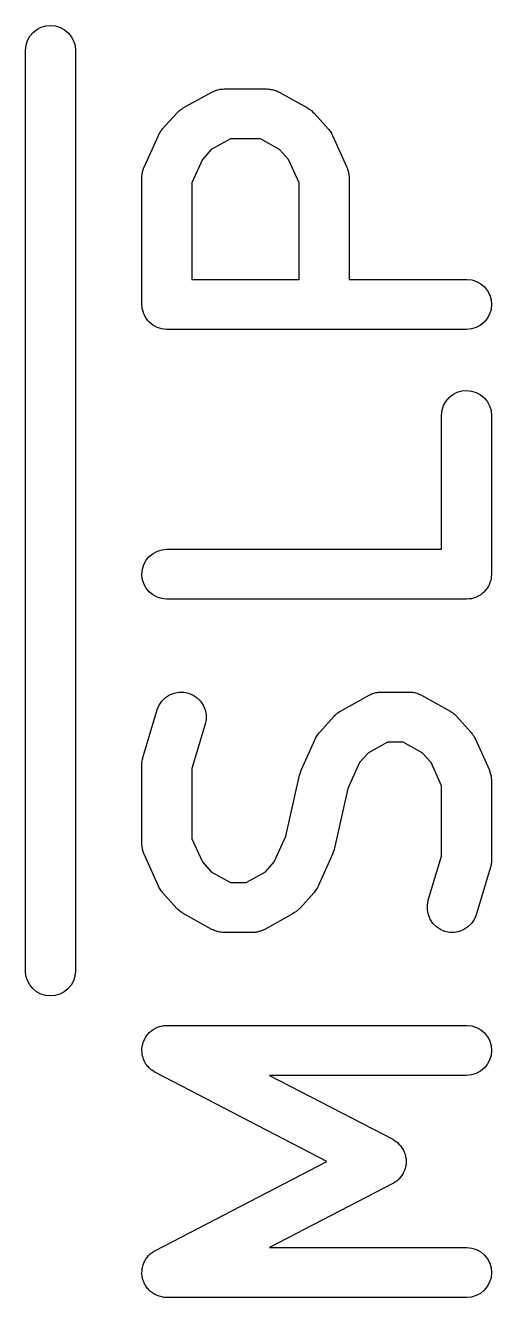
# Model space of a CAD drawing. Extents: x 153.1 to 192.9, y -117.1 to -78.2.
# Drawn here: x 181.282 to 182.682, y -82.039 to -78.223 of the extents above; entities that cross this region are included whole.
import ezdxf

# ---------------------------------------------------------------- set-up
doc = ezdxf.new("R2010")
doc.units = 0
doc.layers.add('BLACK', color=7, linetype='CONTINUOUS')

msp = doc.modelspace()

# ---------------------------------------------------------------- linework, layer by layer
at = {"layer": 'BLACK', "linetype": 'CONTINUOUS'}
for p, q in [((181.305, -78.244), (181.316, -78.2349)), ((181.316, -78.2349), (181.329, -78.2281)), ((181.329, -78.2281), (181.343, -78.2239)), ((181.343, -78.2239), (181.358, -78.2226)), ((181.358, -78.2226), (181.372, -78.2242)), ((181.372, -78.2242), (181.386, -78.2285)), ((181.386, -78.2285), (181.399, -78.2354)), ((181.399, -78.2354), (181.41, -78.2448)), ((181.284, -78.282), (181.288, -78.2681)), ((181.288, -78.2681), (181.295, -78.2552)), ((181.295, -78.2552), (181.305, -78.244)), ((181.41, -78.2448), (181.419, -78.2561)), ((181.419, -78.2561), (181.426, -78.269)), ((181.426, -78.269), (181.431, -78.2831)), ((181.282, -78.2966), (181.284, -78.282)), ((181.282, -78.2976), (181.282, -78.2966)), ((181.282, -81.0595), (181.282, -78.2976)), ((181.431, -78.2831), (181.432, -78.2976)), ((181.432, -78.2976), (181.432, -81.0595)), ((181.756, -78.4702), (181.842, -78.4225)), ((181.842, -78.4225), (181.843, -78.422)), ((181.843, -78.422), (181.847, -78.4206)), ((181.847, -78.4206), (181.85, -78.4188)), ((181.85, -78.4188), (181.853, -78.4177)), ((181.853, -78.4177), (181.857, -78.4164)), ((181.857, -78.4164), (181.86, -78.4156)), ((181.86, -78.4156), (181.864, -78.4145)), ((181.864, -78.4145), (181.867, -78.4142)), ((181.867, -78.4142), (181.871, -78.4135)), ((181.871, -78.4135), (181.875, -78.4135)), ((181.875, -78.4135), (181.879, -78.4131)), ((181.879, -78.4131), (182.007, -78.4131)), ((182.007, -78.4131), (182.008, -78.4131)), ((182.008, -78.4131), (182.012, -78.4135)), ((182.012, -78.4135), (182.016, -78.4136)), ((182.016, -78.4136), (182.019, -78.4143)), ((182.019, -78.4143), (182.023, -78.4147)), ((182.023, -78.4147), (182.026, -78.4159)), ((182.026, -78.4159), (182.03, -78.4167)), ((182.03, -78.4167), (182.033, -78.4181)), ((182.033, -78.4181), (182.037, -78.4192)), ((182.037, -78.4192), (182.04, -78.421)), ((182.04, -78.421), (182.044, -78.4225)), ((182.044, -78.4225), (182.129, -78.4702)), ((181.753, -78.4727), (181.756, -78.4702)), ((182.129, -78.4702), (182.13, -78.4707)), ((182.13, -78.4707), (182.134, -78.4733)), ((181.694, -78.5332), (181.737, -78.4855)), ((181.737, -78.4855), (181.738, -78.4848)), ((181.738, -78.4848), (181.741, -78.4817)), ((181.741, -78.4817), (181.744, -78.4785)), ((181.744, -78.4785), (181.747, -78.4769)), ((181.747, -78.4769), (181.749, -78.475)), ((181.749, -78.475), (181.753, -78.4727)), ((182.134, -78.4733), (182.138, -78.4757)), ((182.138, -78.4757), (182.14, -78.4775)), ((182.14, -78.4775), (182.142, -78.4792)), ((182.142, -78.4792), (182.145, -78.4825)), ((182.145, -78.4825), (182.149, -78.4855)), ((182.149, -78.4855), (182.191, -78.5332)), ((181.684, -78.5484), (181.686, -78.5449)), ((181.686, -78.5449), (181.688, -78.5421)), ((181.688, -78.5421), (181.689, -78.539)), ((181.689, -78.539), (181.692, -78.5362)), ((181.692, -78.5362), (181.694, -78.5332)), ((182.191, -78.5332), (182.192, -78.5339)), ((182.192, -78.5339), (182.194, -78.537)), ((182.194, -78.537), (182.197, -78.5399)), ((182.197, -78.5399), (182.199, -78.543)), ((182.199, -78.543), (182.201, -78.5458)), ((182.201, -78.5458), (182.202, -78.5493)), ((181.639, -78.6478), (181.682, -78.5526)), ((181.682, -78.5516), (181.684, -78.5484)), ((181.682, -78.5526), (181.682, -78.5516)), ((181.898, -78.5631), (181.84, -78.5952)), ((181.988, -78.5631), (181.898, -78.5631)), ((182.045, -78.5952), (181.988, -78.5631)), ((182.202, -78.5493), (182.204, -78.5526)), ((182.204, -78.5526), (182.247, -78.6478)), ((181.84, -78.5952), (181.814, -78.6248)), ((182.072, -78.6248), (182.045, -78.5952)), ((181.634, -78.6617), (181.636, -78.6553)), ((181.634, -78.6623), (181.634, -78.6617)), ((181.636, -78.6553), (181.638, -78.649)), ((181.638, -78.649), (181.639, -78.6484)), ((181.639, -78.6484), (181.639, -78.6478)), ((181.814, -78.6248), (181.782, -78.6947)), ((182.104, -78.6947), (182.072, -78.6248)), ((182.247, -78.6478), (182.247, -78.6488)), ((182.247, -78.6488), (182.248, -78.6494)), ((182.248, -78.6494), (182.248, -78.65)), ((182.248, -78.65), (182.25, -78.6564)), ((182.25, -78.6564), (182.252, -78.6627)), ((181.632, -78.6762), (181.633, -78.6696)), ((181.632, -78.6769), (181.632, -78.6762)), ((181.632, -78.6775), (181.632, -78.6769)), ((181.632, -78.6786), (181.632, -78.6775)), ((181.632, -79.0595), (181.632, -78.6786)), ((181.633, -78.6696), (181.634, -78.663)), ((181.634, -78.663), (181.634, -78.6623)), ((181.782, -78.6947), (181.782, -78.9845)), ((182.104, -78.9845), (182.104, -78.6947)), ((182.252, -78.6627), (182.252, -78.6634)), ((182.252, -78.6634), (182.252, -78.664)), ((182.252, -78.664), (182.253, -78.6706)), ((182.253, -78.6706), (182.254, -78.6772)), ((182.254, -78.6772), (182.254, -78.6779)), ((182.254, -78.6779), (182.254, -78.6786)), ((182.254, -78.6786), (182.254, -78.9845)), ((181.782, -78.9845), (182.104, -78.9845)), ((182.254, -78.9845), (182.607, -78.9845)), ((182.607, -78.9845), (182.608, -78.9845)), ((182.608, -78.9845), (182.623, -78.9862)), ((182.623, -78.9862), (182.637, -78.9906)), ((182.637, -78.9906), (182.65, -78.9976)), ((182.65, -78.9976), (182.661, -79.007)), ((182.661, -79.007), (182.67, -79.0185)), ((182.67, -79.0185), (182.677, -79.0314)), ((182.677, -79.0314), (182.681, -79.0455)), ((181.633, -79.0666), (181.632, -79.0595)), ((181.633, -79.0736), (181.633, -79.0666)), ((181.634, -79.0738), (181.633, -79.0736)), ((181.634, -79.0741), (181.634, -79.0738)), ((181.636, -79.0808), (181.634, -79.0741)), ((181.638, -79.0876), (181.636, -79.0808)), ((182.681, -79.0746), (182.676, -79.0886)), ((182.681, -79.0455), (182.682, -79.06)), ((182.682, -79.06), (182.681, -79.0746)), ((181.638, -79.0879), (181.638, -79.0876)), ((181.638, -79.0881), (181.638, -79.0879)), ((181.641, -79.0943), (181.638, -79.0881)), ((181.644, -79.1006), (181.641, -79.0943)), ((181.645, -79.1008), (181.644, -79.1006)), ((181.645, -79.101), (181.645, -79.1008)), ((181.649, -79.1065), (181.645, -79.101)), ((181.654, -79.112), (181.649, -79.1065)), ((181.654, -79.1122), (181.654, -79.112)), ((181.654, -79.1124), (181.654, -79.1122)), ((181.659, -79.1169), (181.654, -79.1124)), ((181.665, -79.1214), (181.659, -79.1169)), ((182.66, -79.1127), (182.649, -79.122)), ((182.669, -79.1015), (182.66, -79.1127)), ((182.676, -79.0886), (182.669, -79.1015)), ((181.665, -79.1215), (181.665, -79.1214)), ((181.665, -79.1217), (181.665, -79.1215)), ((181.671, -79.125), (181.665, -79.1217)), ((181.678, -79.1285), (181.671, -79.125)), ((181.678, -79.1287), (181.678, -79.1285)), ((181.678, -79.1285), (181.678, -79.1285)), ((181.685, -79.1308), (181.678, -79.1287)), ((181.692, -79.1329), (181.685, -79.1308)), ((181.692, -79.133), (181.692, -79.1329)), ((181.692, -79.1329), (181.692, -79.1329)), ((181.699, -79.1337), (181.692, -79.133)), ((181.706, -79.1345), (181.699, -79.1337)), ((181.707, -79.1345), (181.706, -79.1345)), ((182.607, -79.1345), (181.707, -79.1345)), ((181.707, -79.1345), (181.707, -79.1345)), ((181.707, -79.1345), (181.707, -79.1345)), ((181.707, -79.1345), (181.707, -79.1345)), ((182.622, -79.1331), (182.607, -79.1345)), ((182.636, -79.1289), (182.622, -79.1331)), ((182.649, -79.122), (182.636, -79.1289)), ((182.545, -79.3505), (182.555, -79.3393)), ((182.555, -79.3393), (182.566, -79.3301)), ((182.566, -79.3301), (182.579, -79.3233)), ((182.579, -79.3233), (182.593, -79.3192)), ((182.593, -79.3192), (182.608, -79.3179)), ((182.608, -79.3179), (182.622, -79.3194)), ((182.622, -79.3194), (182.636, -79.3237)), ((182.636, -79.3237), (182.649, -79.3307)), ((182.649, -79.3307), (182.66, -79.34)), ((182.66, -79.34), (182.67, -79.3514)), ((182.532, -79.3918), (182.534, -79.3773)), ((182.534, -79.3773), (182.538, -79.3633)), ((182.538, -79.3633), (182.545, -79.3505)), ((182.67, -79.3514), (182.676, -79.3643)), ((182.676, -79.3643), (182.681, -79.3783)), ((182.681, -79.3783), (182.682, -79.3929)), ((182.532, -79.3929), (182.532, -79.3918)), ((182.532, -79.794), (182.532, -79.3929)), ((182.682, -79.3929), (182.682, -79.869)), ((181.654, -79.8158), (181.666, -79.8066)), ((181.666, -79.8066), (181.679, -79.7997)), ((181.679, -79.7997), (181.693, -79.7955)), ((181.693, -79.7955), (181.707, -79.794)), ((181.707, -79.794), (182.532, -79.794)), ((181.634, -79.854), (181.638, -79.84)), ((181.638, -79.84), (181.645, -79.8271)), ((181.645, -79.8271), (181.654, -79.8158)), ((181.632, -79.8685), (181.634, -79.854)), ((181.633, -79.8831), (181.632, -79.8685)), ((181.638, -79.8971), (181.633, -79.8831)), ((182.682, -79.8701), (182.681, -79.8771)), ((182.681, -79.8771), (182.681, -79.8841)), ((182.682, -79.869), (182.682, -79.8696)), ((182.682, -79.8696), (182.682, -79.8696)), ((182.682, -79.8696), (182.682, -79.8696)), ((182.682, -79.8696), (182.682, -79.8701)), ((181.644, -79.9101), (181.638, -79.8971)), ((181.654, -79.9215), (181.644, -79.9101)), ((181.665, -79.9309), (181.654, -79.9215)), ((182.664, -79.9168), (182.66, -79.9223)), ((182.669, -79.9114), (182.664, -79.9168)), ((182.673, -79.9048), (182.669, -79.911)), ((182.669, -79.911), (182.669, -79.9112)), ((182.669, -79.9112), (182.669, -79.9114)), ((182.676, -79.8986), (182.673, -79.9048)), ((182.678, -79.8913), (182.676, -79.8981)), ((182.676, -79.8981), (182.676, -79.8983)), ((182.676, -79.8983), (182.676, -79.8986)), ((182.681, -79.8846), (182.678, -79.8913)), ((182.681, -79.8841), (182.681, -79.8844)), ((182.681, -79.8844), (182.681, -79.8846)), ((181.678, -79.938), (181.665, -79.9309)), ((181.692, -79.9424), (181.678, -79.938)), ((181.706, -79.944), (181.692, -79.9424)), ((181.707, -79.944), (181.706, -79.944)), ((182.607, -79.944), (181.707, -79.944)), ((182.614, -79.9434), (182.607, -79.944)), ((182.621, -79.9427), (182.614, -79.9434)), ((182.622, -79.9426), (182.621, -79.9426)), ((182.621, -79.9426), (182.621, -79.9427)), ((182.628, -79.9406), (182.622, -79.9426)), ((182.635, -79.9386), (182.628, -79.9406)), ((182.636, -79.9384), (182.635, -79.9385)), ((182.635, -79.9385), (182.635, -79.9386)), ((182.642, -79.9351), (182.636, -79.9384)), ((182.648, -79.9318), (182.642, -79.9351)), ((182.649, -79.9315), (182.648, -79.9316)), ((182.648, -79.9316), (182.648, -79.9318)), ((182.654, -79.927), (182.649, -79.9315)), ((182.66, -79.9226), (182.654, -79.927)), ((182.66, -79.9223), (182.66, -79.9224)), ((182.66, -79.9224), (182.66, -79.9226)), ((181.715, -80.2312), (181.729, -80.2257)), ((181.729, -80.2257), (181.743, -80.2229)), ((181.743, -80.2229), (181.758, -80.223)), ((181.758, -80.223), (181.772, -80.2259)), ((181.772, -80.2259), (181.786, -80.2316)), ((182.325, -80.2273), (182.328, -80.2259)), ((182.328, -80.2259), (182.332, -80.2252)), ((182.332, -80.2252), (182.335, -80.224)), ((182.335, -80.224), (182.339, -80.2237)), ((182.339, -80.2237), (182.342, -80.223)), ((182.342, -80.223), (182.346, -80.223)), ((182.346, -80.223), (182.35, -80.2226)), ((182.35, -80.2226), (182.436, -80.2226)), ((182.436, -80.2226), (182.437, -80.2226)), ((182.437, -80.2226), (182.441, -80.2231)), ((182.441, -80.2231), (182.444, -80.2231)), ((182.444, -80.2231), (182.448, -80.2239)), ((182.448, -80.2239), (182.451, -80.2243)), ((182.451, -80.2243), (182.455, -80.2254)), ((182.455, -80.2254), (182.459, -80.2262)), ((182.459, -80.2262), (182.462, -80.2276)), ((181.678, -80.2751), (181.684, -80.2616)), ((181.684, -80.2616), (181.692, -80.2495)), ((181.692, -80.2495), (181.703, -80.2393)), ((181.703, -80.2393), (181.715, -80.2312)), ((181.786, -80.2316), (181.798, -80.2397)), ((181.798, -80.2397), (181.808, -80.2501)), ((181.808, -80.2501), (181.816, -80.2623)), ((181.816, -80.2623), (181.822, -80.2758)), ((182.228, -80.2797), (182.314, -80.2321)), ((182.314, -80.2316), (182.318, -80.2301)), ((182.314, -80.2321), (182.314, -80.2316)), ((182.318, -80.2301), (182.321, -80.2283)), ((182.321, -80.2283), (182.325, -80.2273)), ((182.462, -80.2276), (182.465, -80.2287)), ((182.465, -80.2287), (182.469, -80.2305)), ((182.469, -80.2305), (182.472, -80.2321)), ((182.472, -80.2321), (182.558, -80.2797)), ((181.635, -80.4189), (181.678, -80.2761)), ((181.678, -80.2761), (181.678, -80.2751)), ((181.822, -80.2758), (181.825, -80.2902)), ((181.825, -80.2902), (181.825, -80.3048)), ((182.166, -80.3427), (182.209, -80.2951)), ((182.209, -80.2943), (182.213, -80.2913)), ((182.209, -80.2951), (182.209, -80.2943)), ((182.213, -80.2913), (182.216, -80.288)), ((182.216, -80.288), (182.218, -80.2864)), ((182.218, -80.2864), (182.22, -80.2846)), ((182.22, -80.2846), (182.224, -80.2823)), ((182.224, -80.2823), (182.228, -80.2797)), ((182.558, -80.2797), (182.559, -80.2802)), ((182.559, -80.2802), (182.562, -80.2828)), ((182.562, -80.2828), (182.566, -80.2852)), ((182.566, -80.2852), (182.568, -80.2871)), ((182.568, -80.2871), (182.571, -80.2887)), ((182.571, -80.2887), (182.574, -80.292)), ((182.574, -80.292), (182.577, -80.2951)), ((182.577, -80.2951), (182.62, -80.3427)), ((181.822, -80.3192), (181.782, -80.4515)), ((181.825, -80.3048), (181.822, -80.3192)), ((182.11, -80.4573), (182.153, -80.3621)), ((182.153, -80.3611), (182.155, -80.3579)), ((182.153, -80.3621), (182.153, -80.3611)), ((182.155, -80.3579), (182.157, -80.3545)), ((182.157, -80.3545), (182.159, -80.3516)), ((182.159, -80.3516), (182.161, -80.3485)), ((182.161, -80.3485), (182.163, -80.3457)), ((182.163, -80.3457), (182.166, -80.3427)), ((182.369, -80.3726), (182.312, -80.4047)), ((182.416, -80.3726), (182.369, -80.3726)), ((182.474, -80.4047), (182.416, -80.3726)), ((182.62, -80.3427), (182.621, -80.3435)), ((182.621, -80.3435), (182.623, -80.3465)), ((182.623, -80.3465), (182.625, -80.3494)), ((182.625, -80.3494), (182.627, -80.3525)), ((182.627, -80.3525), (182.629, -80.3554)), ((182.629, -80.3554), (182.631, -80.3588)), ((182.631, -80.3588), (182.633, -80.3621)), ((182.633, -80.3621), (182.676, -80.4573)), ((182.312, -80.4047), (182.285, -80.4343)), ((182.501, -80.4343), (182.474, -80.4047)), ((181.632, -80.4333), (181.633, -80.4291)), ((181.632, -80.4364), (181.632, -80.4333)), ((181.632, -80.4394), (181.632, -80.4364)), ((181.632, -80.4405), (181.632, -80.4394)), ((181.632, -80.6786), (181.632, -80.4405)), ((181.633, -80.4291), (181.634, -80.4249)), ((181.634, -80.4249), (181.635, -80.4219)), ((181.635, -80.4219), (181.635, -80.4189)), ((181.782, -80.4515), (181.782, -80.6625)), ((182.285, -80.4343), (182.25, -80.512)), ((182.532, -80.5042), (182.501, -80.4343)), ((182.064, -80.6547), (182.105, -80.4716)), ((182.105, -80.4716), (182.105, -80.4712)), ((182.105, -80.4712), (182.106, -80.4712)), ((182.106, -80.4706), (182.108, -80.464)), ((182.106, -80.4712), (182.106, -80.4706)), ((182.106, -80.4712), (182.106, -80.4712)), ((182.108, -80.464), (182.11, -80.4573)), ((182.676, -80.4573), (182.676, -80.4583)), ((182.676, -80.4583), (182.676, -80.4589)), ((182.676, -80.4589), (182.676, -80.4595)), ((182.676, -80.4595), (182.678, -80.4659)), ((182.678, -80.4659), (182.68, -80.4722)), ((182.68, -80.4722), (182.681, -80.4729)), ((182.681, -80.4729), (182.681, -80.4735)), ((182.681, -80.4735), (182.681, -80.4802)), ((182.681, -80.4802), (182.682, -80.4868)), ((182.682, -80.4868), (182.682, -80.4874)), ((182.682, -80.4874), (182.682, -80.4881)), ((182.682, -80.4881), (182.682, -80.7262)), ((182.25, -80.512), (182.209, -80.695)), ((182.532, -80.7152), (182.532, -80.5042)), ((181.632, -80.6792), (181.632, -80.6786)), ((181.632, -80.6799), (181.632, -80.6792)), ((181.633, -80.6865), (181.632, -80.6799)), ((181.782, -80.6625), (181.814, -80.7323)), ((182.029, -80.7323), (182.064, -80.6547)), ((181.634, -80.6931), (181.633, -80.6865)), ((181.634, -80.6938), (181.634, -80.6931)), ((181.634, -80.6945), (181.634, -80.6938)), ((181.636, -80.7008), (181.634, -80.6945)), ((181.638, -80.7072), (181.636, -80.7008)), ((181.638, -80.7077), (181.638, -80.7072)), ((181.638, -80.7084), (181.638, -80.7077)), ((181.639, -80.7093), (181.638, -80.7084)), ((181.682, -80.8046), (181.639, -80.7093)), ((182.204, -80.7093), (182.161, -80.8046)), ((182.206, -80.7027), (182.204, -80.7093)), ((182.209, -80.6961), (182.206, -80.7027)), ((182.209, -80.695), (182.209, -80.6955)), ((182.209, -80.6955), (182.209, -80.6955)), ((182.209, -80.6955), (182.209, -80.6955)), ((182.209, -80.6955), (182.209, -80.6961)), ((182.492, -80.8475), (182.532, -80.7152)), ((181.814, -80.7323), (181.84, -80.7619)), ((182.003, -80.7619), (182.029, -80.7323)), ((182.679, -80.7477), (182.636, -80.8906)), ((182.68, -80.7447), (182.679, -80.7477)), ((182.681, -80.7418), (182.68, -80.7447)), ((182.682, -80.7334), (182.681, -80.7376)), ((182.681, -80.7376), (182.681, -80.7418)), ((182.682, -80.7262), (182.682, -80.7272)), ((182.682, -80.7272), (182.682, -80.7303)), ((182.682, -80.7303), (182.682, -80.7334)), ((181.84, -80.7619), (181.898, -80.794)), ((181.898, -80.794), (181.945, -80.794)), ((181.945, -80.794), (182.003, -80.7619)), ((181.683, -80.8079), (181.682, -80.8046)), ((181.685, -80.8113), (181.683, -80.8079)), ((181.687, -80.8142), (181.685, -80.8113)), ((181.689, -80.8173), (181.687, -80.8142)), ((181.691, -80.8201), (181.689, -80.8173)), ((181.694, -80.8232), (181.691, -80.8201)), ((181.694, -80.824), (181.694, -80.8232)), ((181.737, -80.8716), (181.694, -80.824)), ((182.149, -80.824), (182.106, -80.8716)), ((182.151, -80.8209), (182.149, -80.824)), ((182.153, -80.8181), (182.151, -80.8209)), ((182.155, -80.8151), (182.153, -80.8181)), ((182.157, -80.8122), (182.155, -80.8151)), ((182.159, -80.8088), (182.157, -80.8122)), ((182.161, -80.8055), (182.159, -80.8088)), ((182.161, -80.8046), (182.161, -80.8055)), ((181.74, -80.8747), (181.737, -80.8716)), ((181.744, -80.878), (181.74, -80.8747)), ((182.102, -80.8754), (182.098, -80.8787)), ((182.105, -80.8724), (182.102, -80.8754)), ((182.106, -80.8716), (182.105, -80.8724)), ((182.49, -80.8619), (182.492, -80.8475)), ((182.49, -80.8765), (182.49, -80.8619)), ((181.746, -80.8796), (181.744, -80.878)), ((181.748, -80.8815), (181.746, -80.8796)), ((181.752, -80.8838), (181.748, -80.8815)), ((181.756, -80.8865), (181.752, -80.8838)), ((181.756, -80.887), (181.756, -80.8865)), ((181.842, -80.9346), (181.756, -80.887)), ((182.086, -80.887), (182.001, -80.9346)), ((182.09, -80.8844), (182.086, -80.887)), ((182.094, -80.8821), (182.09, -80.8844)), ((182.096, -80.8802), (182.094, -80.8821)), ((182.098, -80.8787), (182.096, -80.8802)), ((182.493, -80.8909), (182.49, -80.8765)), ((182.498, -80.9044), (182.493, -80.8909)), ((182.506, -80.9166), (182.498, -80.9044)), ((182.63, -80.9051), (182.622, -80.9172)), ((182.636, -80.8916), (182.63, -80.9051)), ((182.636, -80.8906), (182.636, -80.8916)), ((181.846, -80.9361), (181.842, -80.9346)), ((181.849, -80.938), (181.846, -80.9361)), ((181.852, -80.939), (181.849, -80.938)), ((181.856, -80.9404), (181.852, -80.939)), ((181.859, -80.9412), (181.856, -80.9404)), ((181.863, -80.9424), (181.859, -80.9412)), ((181.866, -80.9428), (181.863, -80.9424)), ((181.87, -80.9435), (181.866, -80.9428)), ((181.874, -80.9436), (181.87, -80.9435)), ((181.878, -80.944), (181.874, -80.9436)), ((181.879, -80.944), (181.878, -80.944)), ((181.964, -80.944), (181.879, -80.944)), ((181.968, -80.9437), (181.964, -80.944)), ((181.972, -80.9437), (181.968, -80.9437)), ((181.975, -80.943), (181.972, -80.9437)), ((181.979, -80.9426), (181.975, -80.943)), ((181.983, -80.9415), (181.979, -80.9426)), ((181.986, -80.9407), (181.983, -80.9415)), ((181.99, -80.9394), (181.986, -80.9407)), ((181.993, -80.9384), (181.99, -80.9394)), ((181.996, -80.9366), (181.993, -80.9384)), ((182, -80.9351), (181.996, -80.9366)), ((182.001, -80.9346), (182, -80.9351)), ((182.517, -80.9269), (182.506, -80.9166)), ((182.529, -80.9351), (182.517, -80.9269)), ((182.542, -80.9407), (182.529, -80.9351)), ((182.557, -80.9436), (182.542, -80.9407)), ((182.571, -80.9437), (182.557, -80.9436)), ((182.586, -80.941), (182.571, -80.9437)), ((182.599, -80.9355), (182.586, -80.941)), ((182.611, -80.9274), (182.599, -80.9355)), ((182.622, -80.9172), (182.611, -80.9274)), ((181.283, -81.0741), (181.282, -81.0595)), ((181.432, -81.0606), (181.43, -81.0751)), ((181.432, -81.0595), (181.432, -81.0606)), ((181.288, -81.0881), (181.283, -81.0741)), ((181.295, -81.101), (181.288, -81.0881)), ((181.304, -81.1124), (181.295, -81.101)), ((181.419, -81.1019), (181.409, -81.1131)), ((181.426, -81.0891), (181.419, -81.1019)), ((181.43, -81.0751), (181.426, -81.0891)), ((181.315, -81.1217), (181.304, -81.1124)), ((181.328, -81.1287), (181.315, -81.1217)), ((181.342, -81.133), (181.328, -81.1287)), ((181.356, -81.1345), (181.342, -81.133)), ((181.371, -81.1332), (181.356, -81.1345)), ((181.385, -81.1291), (181.371, -81.1332)), ((181.398, -81.1223), (181.385, -81.1291)), ((181.409, -81.1131), (181.398, -81.1223)), ((181.643, -81.2592), (181.645, -81.2557)), ((181.645, -81.2557), (181.647, -81.2532)), ((181.647, -81.2532), (181.649, -81.2504)), ((181.649, -81.2504), (181.652, -81.2475)), ((181.652, -81.2475), (181.654, -81.2444)), ((181.654, -81.2444), (181.657, -81.2423)), ((181.657, -81.2423), (181.659, -81.24)), ((181.659, -81.24), (181.662, -81.2377)), ((181.662, -81.2377), (181.666, -81.2351)), ((181.666, -81.2351), (181.669, -81.2336)), ((181.669, -81.2336), (181.671, -81.2318)), ((181.671, -81.2318), (181.675, -81.2302)), ((181.675, -81.2302), (181.679, -81.2283)), ((181.679, -81.2283), (181.682, -81.2273)), ((181.682, -81.2273), (181.685, -81.226)), ((181.685, -81.226), (181.689, -81.2252)), ((181.689, -81.2252), (181.693, -81.224)), ((181.693, -81.224), (181.696, -81.2237)), ((181.696, -81.2237), (181.699, -81.2231)), ((181.699, -81.2231), (181.703, -81.223)), ((181.703, -81.223), (181.707, -81.2226)), ((181.707, -81.2226), (182.607, -81.2226)), ((182.607, -81.2226), (182.608, -81.2226)), ((182.608, -81.2226), (182.623, -81.2243)), ((182.623, -81.2243), (182.637, -81.2287)), ((182.637, -81.2287), (182.65, -81.2357)), ((182.65, -81.2357), (182.661, -81.2451)), ((182.661, -81.2451), (182.67, -81.2566)), ((182.67, -81.2566), (182.677, -81.2695)), ((181.632, -81.2906), (181.633, -81.2866)), ((181.632, -81.2938), (181.632, -81.2906)), ((181.632, -81.2971), (181.632, -81.2938)), ((181.633, -81.2866), (181.634, -81.2825)), ((181.634, -81.2825), (181.635, -81.2794)), ((181.635, -81.2762), (181.637, -81.2724)), ((181.635, -81.2794), (181.635, -81.2762)), ((181.637, -81.2724), (181.638, -81.2686)), ((181.638, -81.2686), (181.64, -81.2657)), ((181.64, -81.2657), (181.641, -81.2626)), ((181.641, -81.2626), (181.643, -81.2592)), ((182.677, -81.2695), (182.681, -81.2836)), ((182.681, -81.2836), (182.682, -81.2981)), ((181.633, -81.3011), (181.632, -81.2971)), ((181.633, -81.3052), (181.633, -81.3011)), ((181.633, -81.3084), (181.633, -81.3052)), ((181.633, -81.3117), (181.633, -81.3084)), ((181.635, -81.3156), (181.633, -81.3117)), ((181.635, -81.3195), (181.635, -81.3156)), ((181.637, -81.3226), (181.635, -81.3195)), ((181.638, -81.3257), (181.637, -81.3226)), ((181.639, -81.3293), (181.638, -81.3257)), ((181.641, -81.3331), (181.639, -81.3293)), ((181.643, -81.3358), (181.641, -81.3331)), ((182.676, -81.3267), (182.669, -81.3396)), ((182.681, -81.3127), (182.676, -81.3267)), ((182.682, -81.2981), (182.681, -81.3127)), ((181.644, -81.3387), (181.643, -81.3358)), ((181.647, -81.3418), (181.644, -81.3387)), ((181.649, -81.3452), (181.647, -81.3418)), ((181.652, -81.3475), (181.649, -81.3452)), ((181.654, -81.3501), (181.652, -81.3475)), ((181.657, -81.3527), (181.654, -81.3501)), ((181.66, -81.3556), (181.657, -81.3527)), ((181.662, -81.3574), (181.66, -81.3556)), ((181.665, -81.3595), (181.662, -81.3574)), ((181.668, -81.3615), (181.665, -81.3595)), ((181.672, -81.3637), (181.668, -81.3615)), ((181.673, -81.3642), (181.672, -81.3637)), ((182.187, -81.631), (181.673, -81.3642)), ((182.622, -81.3712), (182.607, -81.3726)), ((182.636, -81.367), (182.622, -81.3712)), ((182.649, -81.3601), (182.636, -81.367)), ((182.66, -81.3508), (182.649, -81.3601)), ((182.669, -81.3396), (182.66, -81.3508)), ((182.607, -81.3726), (182.015, -81.3726)), ((182.015, -81.3726), (182.385, -81.5644)), ((182.385, -81.5644), (182.385, -81.5649)), ((182.385, -81.5649), (182.386, -81.5653)), ((182.386, -81.5653), (182.387, -81.5656)), ((182.387, -81.5656), (182.392, -81.5694)), ((182.392, -81.5694), (182.398, -81.573)), ((182.398, -81.573), (182.398, -81.5736)), ((182.398, -81.5736), (182.399, -81.574)), ((182.399, -81.574), (182.403, -81.5787)), ((182.403, -81.5787), (182.408, -81.5834)), ((182.408, -81.5834), (182.408, -81.584)), ((182.408, -81.584), (182.409, -81.5846)), ((182.409, -81.5846), (182.412, -81.5901)), ((182.412, -81.5901), (182.416, -81.5955)), ((182.416, -81.5955), (182.416, -81.5962)), ((182.416, -81.5962), (182.417, -81.5969)), ((182.417, -81.5969), (182.419, -81.603)), ((181.673, -81.8977), (182.187, -81.631)), ((182.419, -81.603), (182.422, -81.609)), ((182.422, -81.609), (182.422, -81.6098)), ((182.422, -81.6098), (182.422, -81.6105)), ((182.422, -81.6105), (182.423, -81.617)), ((182.423, -81.617), (182.425, -81.6234)), ((182.425, -81.6234), (182.425, -81.6242)), ((182.425, -81.6242), (182.425, -81.6249)), ((182.425, -81.6249), (182.425, -81.6315)), ((182.425, -81.6315), (182.425, -81.638)), ((182.425, -81.638), (182.425, -81.6388)), ((182.425, -81.6388), (182.425, -81.6396)), ((182.412, -81.6727), (182.408, -81.6782)), ((182.416, -81.6673), (182.412, -81.6727)), ((182.419, -81.6599), (182.416, -81.6659)), ((182.416, -81.6659), (182.416, -81.6666)), ((182.416, -81.6666), (182.416, -81.6673)), ((182.421, -81.6539), (182.419, -81.6599)), ((182.422, -81.6531), (182.421, -81.6539)), ((182.423, -81.646), (182.422, -81.6524)), ((182.422, -81.6524), (182.422, -81.6531)), ((182.425, -81.6396), (182.423, -81.646)), ((182.385, -81.6975), (182.015, -81.8893)), ((182.386, -81.6968), (182.385, -81.6971)), ((182.385, -81.6971), (182.385, -81.6975)), ((182.391, -81.6931), (182.386, -81.6968)), ((182.397, -81.6896), (182.391, -81.6931)), ((182.398, -81.6886), (182.397, -81.689)), ((182.397, -81.689), (182.397, -81.6896)), ((182.403, -81.6839), (182.398, -81.6886)), ((182.407, -81.6794), (182.403, -81.6839)), ((182.408, -81.6787), (182.407, -81.6794)), ((182.408, -81.6782), (182.408, -81.6787)), ((181.657, -81.9085), (181.66, -81.9057)), ((181.66, -81.9057), (181.663, -81.9039)), ((181.663, -81.9039), (181.666, -81.9018)), ((181.666, -81.9018), (181.669, -81.8999)), ((181.669, -81.8999), (181.673, -81.8977)), ((182.015, -81.8893), (182.607, -81.8893)), ((182.607, -81.8893), (182.608, -81.8893)), ((182.608, -81.8893), (182.623, -81.8909)), ((182.623, -81.8909), (182.637, -81.8953)), ((182.637, -81.8953), (182.65, -81.9024)), ((182.65, -81.9024), (182.661, -81.9118)), ((181.635, -81.9453), (181.636, -81.9414)), ((181.636, -81.9414), (181.637, -81.9384)), ((181.637, -81.9384), (181.638, -81.9352)), ((181.638, -81.9352), (181.64, -81.9317)), ((181.64, -81.9317), (181.642, -81.9279)), ((181.642, -81.9279), (181.643, -81.9252)), ((181.643, -81.9252), (181.645, -81.9223)), ((181.645, -81.9223), (181.648, -81.9192)), ((181.648, -81.9192), (181.65, -81.9159)), ((181.65, -81.9159), (181.652, -81.9136)), ((181.652, -81.9136), (181.654, -81.9111)), ((181.654, -81.9111), (181.657, -81.9085)), ((182.661, -81.9118), (182.67, -81.9232)), ((182.67, -81.9232), (182.677, -81.9362)), ((182.677, -81.9362), (182.681, -81.9502)), ((181.632, -81.9638), (181.633, -81.9597)), ((181.632, -81.967), (181.632, -81.9638)), ((181.632, -81.9703), (181.632, -81.967)), ((181.633, -81.9743), (181.632, -81.9703)), ((181.633, -81.9525), (181.634, -81.9492)), ((181.633, -81.9557), (181.633, -81.9525)), ((181.633, -81.9597), (181.633, -81.9557)), ((181.633, -81.9783), (181.633, -81.9743)), ((181.634, -81.9815), (181.633, -81.9783)), ((181.634, -81.9492), (181.635, -81.9453)), ((181.635, -81.9847), (181.634, -81.9815)), ((182.681, -81.9794), (182.676, -81.9933)), ((182.681, -81.9502), (182.682, -81.9648)), ((182.682, -81.9648), (182.681, -81.9794)), ((181.636, -81.9885), (181.635, -81.9847)), ((181.638, -81.9924), (181.636, -81.9885)), ((181.639, -81.9953), (181.638, -81.9924)), ((181.64, -81.9983), (181.639, -81.9953)), ((181.643, -82.0018), (181.64, -81.9983)), ((181.644, -82.0054), (181.643, -82.0018)), ((181.646, -82.0079), (181.644, -82.0054)), ((181.648, -82.0107), (181.646, -82.0079)), ((181.651, -82.0136), (181.648, -82.0107)), ((181.654, -82.0168), (181.651, -82.0136)), ((181.656, -82.0189), (181.654, -82.0168)), ((181.658, -82.0212), (181.656, -82.0189)), ((182.66, -82.0175), (182.649, -82.0268)), ((182.669, -82.0062), (182.66, -82.0175)), ((182.676, -81.9933), (182.669, -82.0062)), ((181.662, -82.0236), (181.658, -82.0212)), ((181.665, -82.0262), (181.662, -82.0236)), ((181.668, -82.0278), (181.665, -82.0262)), ((181.67, -82.0296), (181.668, -82.0278)), ((181.674, -82.0313), (181.67, -82.0296)), ((181.678, -82.0332), (181.674, -82.0313)), ((181.681, -82.0342), (181.678, -82.0332)), ((181.684, -82.0355), (181.681, -82.0342)), ((181.688, -82.0364), (181.684, -82.0355)), ((181.692, -82.0376), (181.688, -82.0364)), ((181.695, -82.038), (181.692, -82.0376)), ((181.698, -82.0387), (181.695, -82.038)), ((181.702, -82.0388), (181.698, -82.0387)), ((181.706, -82.0393), (181.702, -82.0388)), ((181.707, -82.0393), (181.706, -82.0393)), ((182.607, -82.0393), (181.707, -82.0393)), ((182.622, -82.0379), (182.607, -82.0393)), ((182.636, -82.0336), (182.622, -82.0379)), ((182.649, -82.0268), (182.636, -82.0336))]:
    msp.add_line(p, q, dxfattribs=at)

doc.saveas('drawing.dxf')
